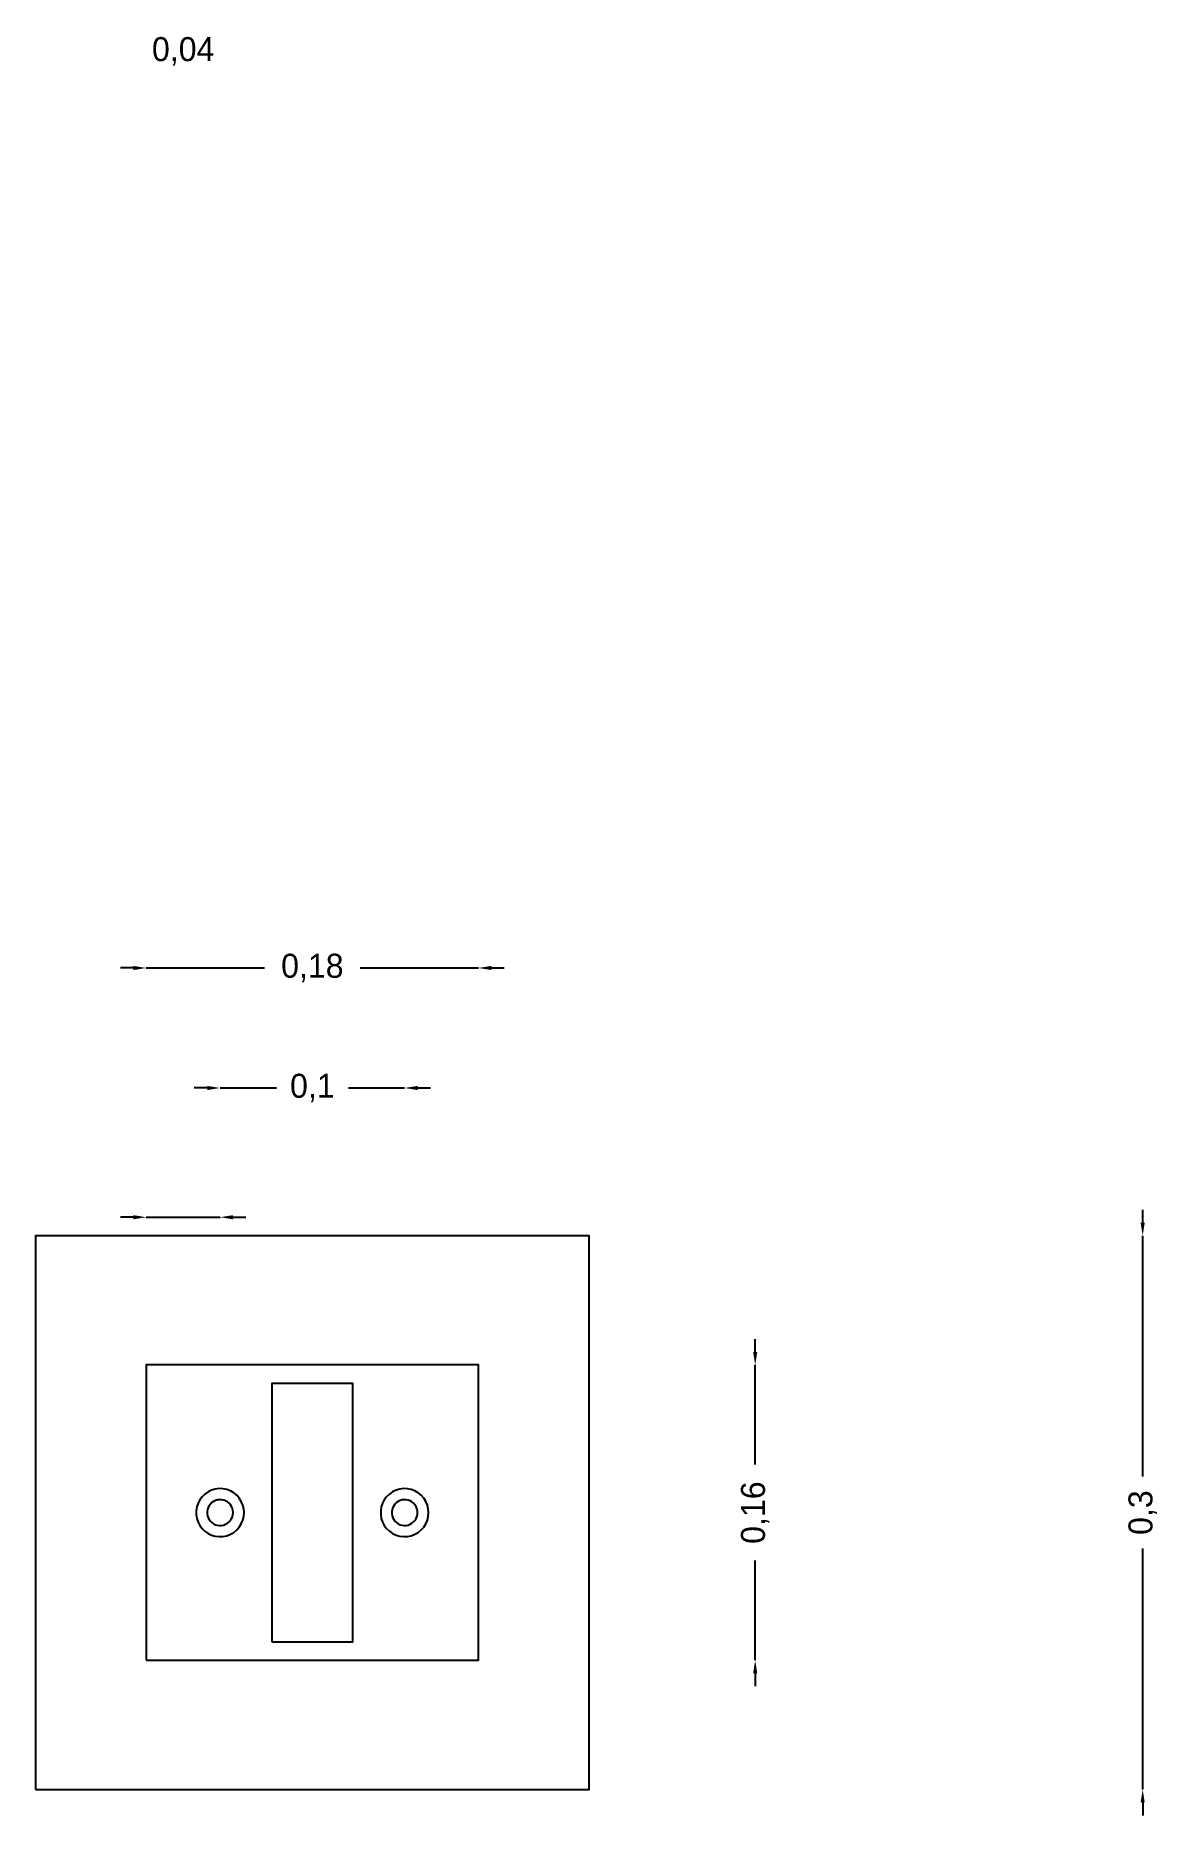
# Model space of a CAD drawing. Header units: metres. Extents: x 0.1 to 10.9, y 0 to 1.2.
# Drawn here: x 10.3 to 10.909, y 0.236 to 1.2 of the extents above.
import ezdxf

# ---------------------------------------------------------------- set-up
doc = ezdxf.new("R2010")
doc.units = ezdxf.units.M
doc.layers.add('COTAS', color=4, linetype='Continuous')
doc.layers.add('P_PROPUESTO', color=5, linetype='Continuous')
doc.dimstyles.get("Standard").update_dxf_attribs({"dimtxt": 2.5, "dimasz": 2.5, "dimexe": 1.25, "dimexo": 0.625, "dimtad": 1, "dimcen": 2.5, "dimazin": 3, "dimtfac": 1, "dimtmove": 0, "dimatfit": 3})

# ---------------------------------------------------------------- blocks, each defined once
blk = doc.blocks.new('_CLOSEDFILLED')
at = {"color": 0, "linetype": 'BYBLOCK'}
blk.add_solid([(-1, 0.16), (0, 0), (-1, -0.16)], dxfattribs=at)
blk = doc.blocks.new('*D6')
for p, q in [((10.353, 0.695), (10.346, 0.695)), ((10.36, 0.695), (10.36, 0.695)), ((10.36, 0.695), (10.424, 0.695)), ((10.476, 0.695), (10.54, 0.695)), ((10.54, 0.695), (10.54, 0.695)), ((10.547, 0.695), (10.554, 0.695))]:
    blk.add_line(p, q)
at = {"layer": 'Defpoints'}
for p in [(10.36, 0.695), (10.36, 0.695), (10.54, 0.695)]:
    blk.add_point(p, dxfattribs=at)
at = {"layer": 'COTAS', "xscale": 0.007, "yscale": 0.007}
blk.add_blockref('_CLOSEDFILLED', (10.36, 0.695), dxfattribs=at)
at = {"layer": 'COTAS', "xscale": 0.007, "yscale": 0.007, "rotation": 180}
blk.add_blockref('_CLOSEDFILLED', (10.54, 0.695), dxfattribs=at)
at = {"layer": 'COTAS', "insert": (10.45, 0.695), "char_height": 0.013, "attachment_point": 5}
blk.add_mtext('0,18', dxfattribs=at)
blk = doc.blocks.new('*D7')
for p, q in [((10.393, 0.63), (10.386, 0.63)), ((10.4, 0.63), (10.4, 0.63)), ((10.4, 0.63), (10.4305, 0.63)), ((10.4695, 0.63), (10.5, 0.63)), ((10.5, 0.63), (10.5, 0.63)), ((10.507, 0.63), (10.514, 0.63))]:
    blk.add_line(p, q)
at = {"layer": 'Defpoints'}
for p in [(10.4, 0.63), (10.4, 0.63), (10.5, 0.63)]:
    blk.add_point(p, dxfattribs=at)
at = {"layer": 'COTAS', "xscale": 0.007, "yscale": 0.007}
blk.add_blockref('_CLOSEDFILLED', (10.4, 0.63), dxfattribs=at)
at = {"layer": 'COTAS', "xscale": 0.007, "yscale": 0.007, "rotation": 180}
blk.add_blockref('_CLOSEDFILLED', (10.5, 0.63), dxfattribs=at)
at = {"layer": 'COTAS', "insert": (10.45, 0.63), "char_height": 0.013, "attachment_point": 5}
blk.add_mtext('0,1', dxfattribs=at)
blk = doc.blocks.new('*D8')
for p, q in [((10.69, 0.487), (10.69, 0.494)), ((10.69, 0.48), (10.69, 0.48)), ((10.69, 0.426), (10.69, 0.48)), ((10.69, 0.32), (10.69, 0.374)), ((10.69, 0.32), (10.69, 0.32)), ((10.69, 0.313), (10.69, 0.306))]:
    blk.add_line(p, q)
at = {"layer": 'Defpoints'}
for p in [(10.69, 0.48), (10.69, 0.32), (10.69, 0.32)]:
    blk.add_point(p, dxfattribs=at)
at = {"layer": 'COTAS', "xscale": 0.007, "yscale": 0.007}
for p, rotation in [((10.69, 0.48), 270), ((10.69, 0.32), 90)]:
    blk.add_blockref('_CLOSEDFILLED', p, dxfattribs=dict(at, rotation=rotation))
at = {"layer": 'COTAS', "insert": (10.69, 0.4), "char_height": 0.013, "attachment_point": 5, "rotation": 90}
blk.add_mtext('0,16', dxfattribs=at)
blk = doc.blocks.new('*D9')
for p, q in [((10.353, 0.56), (10.346, 0.56)), ((10.36, 0.56), (10.36, 0.56)), ((10.36, 0.56), (10.4, 0.56)), ((10.4, 0.56), (10.4, 0.56)), ((10.407, 0.56), (10.414, 0.56))]:
    blk.add_line(p, q)
at = {"layer": 'Defpoints'}
for p in [(10.36, 0.56), (10.36, 0.56), (10.4, 0.56)]:
    blk.add_point(p, dxfattribs=at)
at = {"layer": 'COTAS', "xscale": 0.007, "yscale": 0.007}
blk.add_blockref('_CLOSEDFILLED', (10.36, 0.56), dxfattribs=at)
at = {"layer": 'COTAS', "xscale": 0.007, "yscale": 0.007, "rotation": 180}
blk.add_blockref('_CLOSEDFILLED', (10.4, 0.56), dxfattribs=at)
at = {"layer": 'COTAS', "insert": (10.38, 1.1915), "char_height": 0.013, "attachment_point": 5}
blk.add_mtext('0,04', dxfattribs=at)
blk = doc.blocks.new('*D10')
for p, q in [((10.9, 0.557), (10.9, 0.564)), ((10.9, 0.55), (10.9, 0.55)), ((10.9, 0.4195), (10.9, 0.55)), ((10.9, 0.25), (10.9, 0.3805)), ((10.9, 0.25), (10.9, 0.25)), ((10.9, 0.243), (10.9, 0.236))]:
    blk.add_line(p, q)
at = {"layer": 'Defpoints'}
for p in [(10.9, 0.55), (10.9, 0.25), (10.9, 0.25)]:
    blk.add_point(p, dxfattribs=at)
at = {"layer": 'COTAS', "xscale": 0.007, "yscale": 0.007}
for p, rotation in [((10.9, 0.55), 270), ((10.9, 0.25), 90)]:
    blk.add_blockref('_CLOSEDFILLED', p, dxfattribs=dict(at, rotation=rotation))
at = {"layer": 'COTAS', "insert": (10.9, 0.4), "char_height": 0.013, "attachment_point": 5, "rotation": 90}
blk.add_mtext('0,3', dxfattribs=at)

msp = doc.modelspace()

# ---------------------------------------------------------------- linework, layer by layer
at = {"layer": 'P_PROPUESTO'}
for points in [[(10.3, 0.25), (10.6, 0.25), (10.6, 0.55), (10.3, 0.55)], [(10.36, 0.32), (10.54, 0.32), (10.54, 0.48), (10.36, 0.48)], [(10.428, 0.33), (10.472, 0.33), (10.472, 0.47), (10.428, 0.47)], [(10.413, 0.4), (10.41283, 0.40209), (10.41233, 0.40412), (10.41151, 0.40604), (10.41039, 0.40781), (10.40901, 0.40938), (10.40738, 0.4107), (10.40557, 0.41174), (10.40362, 0.41249), (10.40157, 0.41291), (10.39948, 0.41299), (10.3974, 0.41274), (10.39539, 0.41216), (10.3935, 0.41126), (10.39178, 0.41007), (10.39027, 0.40862), (10.38901, 0.40695), (10.38804, 0.4051), (10.38738, 0.40311), (10.38704, 0.40105), (10.38704, 0.39895), (10.38738, 0.39689), (10.38804, 0.3949), (10.38901, 0.39305), (10.39027, 0.39138), (10.39178, 0.38993), (10.3935, 0.38874), (10.39539, 0.38784), (10.3974, 0.38726), (10.39948, 0.38701), (10.40157, 0.38709), (10.40362, 0.38751), (10.40557, 0.38826), (10.40738, 0.3893), (10.40901, 0.39062), (10.41039, 0.39219), (10.41151, 0.39396), (10.41233, 0.39588), (10.41283, 0.39791), (10.413, 0.4)], [(10.407, 0.4), (10.40691, 0.40112), (10.40664, 0.40222), (10.4062, 0.40325), (10.4056, 0.40421), (10.40485, 0.40505), (10.40398, 0.40576), (10.403, 0.40632), (10.40195, 0.40672), (10.40084, 0.40695), (10.39972, 0.40699), (10.3986, 0.40686), (10.39752, 0.40655), (10.3965, 0.40606), (10.39557, 0.40542), (10.39476, 0.40464), (10.39408, 0.40374), (10.39356, 0.40274), (10.3932, 0.40168), (10.39302, 0.40056), (10.39302, 0.39944), (10.3932, 0.39832), (10.39356, 0.39726), (10.39408, 0.39626), (10.39476, 0.39536), (10.39557, 0.39458), (10.3965, 0.39394), (10.39752, 0.39345), (10.3986, 0.39314), (10.39972, 0.39301), (10.40084, 0.39305), (10.40195, 0.39328), (10.403, 0.39368), (10.40398, 0.39424), (10.40485, 0.39495), (10.4056, 0.39579), (10.4062, 0.39675), (10.40664, 0.39778), (10.40691, 0.39888), (10.407, 0.4)], [(10.513, 0.4), (10.51283, 0.40209), (10.51233, 0.40412), (10.51151, 0.40604), (10.51039, 0.40781), (10.50901, 0.40938), (10.50738, 0.4107), (10.50557, 0.41174), (10.50362, 0.41249), (10.50157, 0.41291), (10.49948, 0.41299), (10.4974, 0.41274), (10.49539, 0.41216), (10.4935, 0.41126), (10.49178, 0.41007), (10.49027, 0.40862), (10.48901, 0.40695), (10.48804, 0.4051), (10.48738, 0.40311), (10.48704, 0.40105), (10.48704, 0.39895), (10.48738, 0.39689), (10.48804, 0.3949), (10.48901, 0.39305), (10.49027, 0.39138), (10.49178, 0.38993), (10.4935, 0.38874), (10.49539, 0.38784), (10.4974, 0.38726), (10.49948, 0.38701), (10.50157, 0.38709), (10.50362, 0.38751), (10.50557, 0.38826), (10.50738, 0.3893), (10.50901, 0.39062), (10.51039, 0.39219), (10.51151, 0.39396), (10.51233, 0.39588), (10.51283, 0.39791), (10.513, 0.4)], [(10.507, 0.4), (10.50691, 0.40112), (10.50664, 0.40222), (10.5062, 0.40325), (10.5056, 0.40421), (10.50485, 0.40505), (10.50398, 0.40576), (10.503, 0.40632), (10.50195, 0.40672), (10.50084, 0.40695), (10.49972, 0.40699), (10.4986, 0.40686), (10.49752, 0.40655), (10.4965, 0.40606), (10.49557, 0.40542), (10.49476, 0.40464), (10.49408, 0.40374), (10.49356, 0.40274), (10.4932, 0.40168), (10.49302, 0.40056), (10.49302, 0.39944), (10.4932, 0.39832), (10.49356, 0.39726), (10.49408, 0.39626), (10.49476, 0.39536), (10.49557, 0.39458), (10.4965, 0.39394), (10.49752, 0.39345), (10.4986, 0.39314), (10.49972, 0.39301), (10.50084, 0.39305), (10.50195, 0.39328), (10.503, 0.39368), (10.50398, 0.39424), (10.50485, 0.39495), (10.5056, 0.39579), (10.5062, 0.39675), (10.50664, 0.39778), (10.50691, 0.39888), (10.507, 0.4)]]:
    msp.add_lwpolyline(points, close=True, dxfattribs=at)

# ---------------------------------------------------------------- dimensions: what is measured, and where the dimension line sits
at = {"layer": 'COTAS'}
for base, p1, p2, picture, middle in [((10.36, 0.56), (10.36, 0.56), (10.4, 0.56), '*D9', (10.38, 1.1915)), ((10.36, 0.695), (10.36, 0.695), (10.54, 0.695), '*D6', (10.45, 0.695)), ((10.4, 0.63), (10.4, 0.63), (10.5, 0.63), '*D7', (10.45, 0.63))]:
    dim = msp.add_linear_dim(base=base, p1=p1, p2=p2, dimstyle='Standard', override={"dimtxt": 0.013, "dimasz": 0.007}, dxfattribs=at)
    dim.commit()
    dim.dimension.update_dxf_attribs({"geometry": picture, "text_midpoint": middle})
for base, p1, p2, picture, middle in [((10.9, 0.25), (10.9, 0.25), (10.9, 0.55), '*D10', (10.9, 0.4)), ((10.69, 0.32), (10.69, 0.32), (10.69, 0.48), '*D8', (10.69, 0.4))]:
    dim = msp.add_linear_dim(base=base, p1=p1, p2=p2, angle=90, dimstyle='Standard', override={"dimtxt": 0.013, "dimasz": 0.007}, dxfattribs=at)
    dim.commit()
    dim.dimension.update_dxf_attribs({"geometry": picture, "text_midpoint": middle})

doc.saveas('drawing.dxf')
